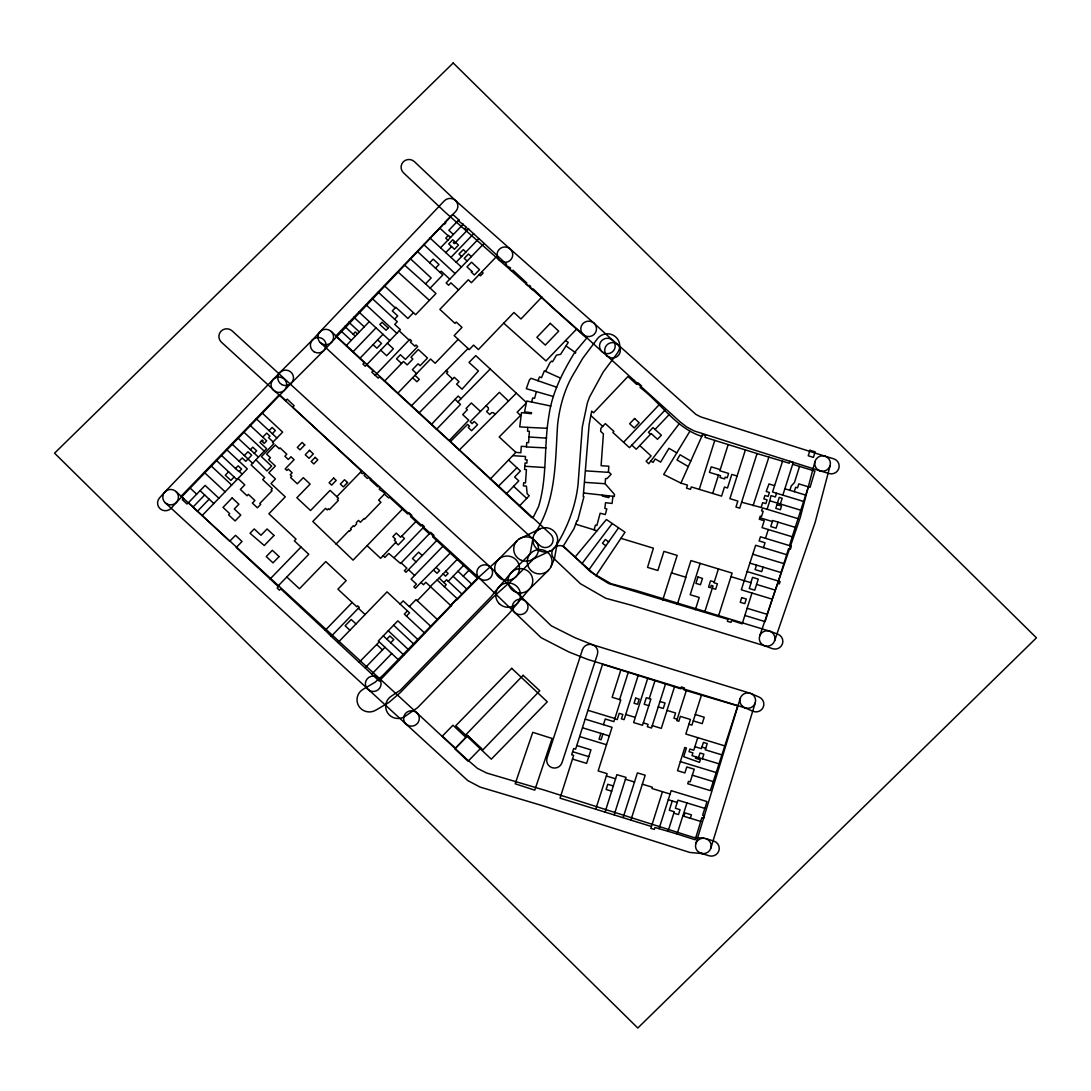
<?xml version="1.0" encoding="UTF-8"?>
<svg xmlns="http://www.w3.org/2000/svg" width="1091" height="1091" viewBox="0 0 1091 1091"><rect width="100%" height="100%" fill="white"/><g stroke="black" fill="none" stroke-linecap="round" stroke-linejoin="round"><path stroke-width="1.5" d="M547.368 428.299L527.799 427.372L527.539 431.19L529.38 431.313L528.999 437L528.59 442.673L526.735 442.537L526.448 446.955L545.936 447.91M527.799 427.372L519.739 426.854L521.498 412.657L531.372 413.707L531.481 412.684L524.539 411.948L526.421 402.524L516.316 393.155L508.474 401.065L499.337 392.337L470.153 421.808L472.062 423.635L474.203 421.453L477.558 424.672L471.571 430.713L468.216 427.495L469.525 426.186L467.603 424.358L450.256 441.76L531.685 517.611L533.24 517.298L538.504 506.701C547.546 477.694 543.645 445.578 548.991 415.344C552.114 392.31 563.351 371.035 574.562 352.638L575.503 352.898L575.243 351.725L586.658 338.196L552.619 307.73L533.294 288.965L532.176 289.606L530.226 287.819C531.808 286.81 529.04 284.287 528.139 285.883L526.189 284.083L526.776 282.937L513.029 270.241L511.774 271.004L509.865 269.245L510.574 267.977L505.938 265.358L506.538 264.24L478.881 238.506L456.174 262.208L430.045 238.043L335.742 336.083L364.285 362.703L362.948 364.094L365.253 366.249L400.383 329.632L394.724 324.395L397.288 321.695L372.072 298.361M519.316 506.101L529.244 495.75L527.144 493.8L526.435 486.122L523.421 485.918L523.653 482.767L525.494 482.89L526.435 469.607L524.58 469.485L525.044 462.993L526.871 463.13L527.117 459.856L525.262 459.72L525.494 456.488L512.729 455.643L490.282 479.031M751.985 593.04L742.18 623.834L731.597 620.452L730.984 622.388L727.356 621.311L727.956 619.347L608.642 583.521L595.945 575.693L563.079 546.414L574.125 528.412L576.88 520.652L577.589 520.83L583.93 496.691L583.221 496.514L589.126 424.644L591.677 411.089L593.545 412.807L627.966 376.49L636.694 384.441L638.167 382.9L641.549 385.982L640.09 387.51C661.064 403.029 676.093 428.327 701.813 436.359L702.372 434.504L705.604 435.527L704.991 437.341L757.059 453.556L789.216 463.225L789.843 461.343L793.266 462.407L782.833 495.15L772.551 492.014L774.569 485.645L768.991 483.954L766.196 491.495L769.4 492.477L768.146 496.432L764.941 495.45L763.836 498.887L767.068 499.855L765.868 503.619L762.65 502.637L761.136 507.465L741.621 502.215M584.053 493.05L614.315 496.46L614.478 494.428L605.137 483.736L605.519 478.513L607.019 478.608L611.137 474.244L609.146 472.403L585.567 470.835M608.383 472.376L608.833 466.212L601.1 465.693L603.405 433.877L600.65 431.34L600.855 428.34L605.341 423.608L613.865 431.381L612.856 432.445L629.452 447.651L664.992 410.175M602.477 495.123L602.368 496.078L608.86 497.66L609.078 495.873M612.924 496.296L612.078 503.442L605.532 502.706L604.85 508.447L606.814 508.924L605.287 514.557L600.145 513.247L596.859 525.467L595.413 525.098L594.145 529.858M533.022 537.958L530.321 552.864L528.576 556.301A12.41 12.178 -4.6 0 0 539.09 573.893A12.41 12.178 -4.6 0 0 551.228 557.269A12.41 12.178 -4.6 0 0 530.881 553.151L511.611 572.23M557.515 541.763L554.392 558.947L550.764 567.129M526.421 402.524L526.735 401.011L550.86 406.043M814.95 461.616L800.18 517.761L759.677 636.026M830.169 465.434L815.154 522.384L774.569 640.908M536.39 391.614L534.59 398.351L532.735 397.874L531.631 402.02M662.455 791.711L650.836 828.396L654.368 829.392L654.941 827.469L677.088 833.988L686.962 802.949L704.922 808.417L706.968 801.558L671.156 790.661L659.073 828.628M651.409 826.473L560.038 798.162L573.661 755.354L571.684 754.781L572.625 751.713L573.689 748.549L575.625 749.176L602.546 664.269L680.716 688.762L681.357 686.907L684.439 687.957L683.771 689.785L686.294 690.63L737.721 705.877L710.35 790.62L687.725 783.733L688.489 781.361L690.194 781.879L694.244 769.21L686.798 766.946L684.889 772.933L677.511 770.696L684.793 747.485L686.43 747.976L683.662 756.677L699.508 762.364L700.354 759.745L695.431 758.231L695.894 756.813L719.201 763.905M718.342 616.47L732.102 573.089L718.41 568.929L714.019 582.785L717.401 583.794L715.655 589.276L712.287 588.24L704.609 612.392M704.8 808.376L702.631 815.277L704.459 815.823L703.736 818.155L701.881 817.595L695.158 839.756L677.088 833.988M778.388 581.053L780.12 581.598L779.301 583.917L777.61 583.358L772.237 599.177L741.335 589.808L747.13 571.575L778.388 581.053L788.548 548.705L790.375 549.264L791.343 546.155L789.516 545.609L792.202 536.786L808.363 486.791L810.067 487.295L814.936 471.094L792.612 464.316M605.096 812.059L616.879 774.665L626.016 777.392L614.219 814.772M695.813 843.725L740.23 698.376M772.237 599.177L765.105 621.611L744.798 615.447M710.855 848.13L755.272 702.781M720.251 469.594L719.883 470.78L728.583 473.439L727.206 477.776L725.201 477.162L724.629 478.922L720.005 477.517L720.565 475.744L709.45 472.376L711.223 466.866L720.251 469.594L728.188 444.582M620.861 669.969L612.146 697.299L620.779 699.931L613.878 721.628L605.246 718.996L603.446 724.683M712.287 588.24L713.009 585.894L711.25 585.376L710.514 587.708L708.55 587.108L710.568 580.807L714.278 581.912M778.033 522.139L776.096 528.18L770.751 526.558L772.66 520.502L795.23 527.348M792.202 536.786L762.036 527.635L764.218 520.748L759.281 519.261L760.263 516.152L761.518 516.534L763.168 511.297L761.6 510.82L762.527 507.888L798.135 518.702M668.033 831.369L673.829 813.15L678.507 814.582L680.048 809.686L675.37 808.267L677.947 800.194L686.962 802.949M750.853 582.689L752.558 577.357L758.259 579.103L754.754 590.19L749.272 588.526L751.113 582.785L730.984 576.662M585.362 719.174L612.065 727.315L598.141 770.928L607.114 773.655L595.795 809.045M753.076 505.719L768.896 457.061M701.404 695.294L691.912 725.133L688.926 724.233L685.816 734.025L725.188 746.012M747.13 571.575L755.654 545.282L786.652 554.692M767.096 509.279L769.769 500.783L800.726 510.193M763.495 547.655L765.036 542.745L759.104 540.945L760.454 536.786L789.516 545.609M780.365 504.015L782.192 498.273L779.233 497.36L777.419 503.115M702.386 758.79L703.859 754.126L700.04 752.967L698.554 757.618M763.127 567.129L761.709 571.629L755.081 569.611L756.513 565.124L781.115 572.584M789.884 490.295L791.261 485.945L794.439 482.577L799.539 466.443M602.9 733.998L600.868 733.37L599.041 739.125L601.073 739.739L602.9 733.998L609.31 735.948M619.593 699.576L628.293 672.247M662.769 599.927L671.36 572.843L685.898 577.262L677.306 604.387M671.592 572.925L677.156 555.401L663.928 551.378L657.859 570.511L647.536 567.388L653.4 548.187L620.929 538.327L595.945 575.693M689.867 431.259L663.683 474.476L680.907 483.122L687.466 485.113L686.525 488.141L690.508 489.341L691.285 486.941L699.263 489.354L714.782 440.409M685.68 577.194L690.944 560.583L718.41 568.929M712.682 493.446L718.492 475.117M648.79 705.686L650.891 699.086L646.322 697.695L644.222 704.281L648.79 705.686L642.544 725.27L633.639 722.556L647.727 678.302M700.163 563.379L690.208 594.745L699.236 597.473L695.376 609.678M643.308 722.897L648.054 724.342L647.304 726.715L651.518 727.997L665.578 683.812M745.398 449.887L729.906 498.669L737.843 501.083L735.961 507.042L739.725 508.174L757.059 453.556M674.552 686.675L661.296 728.379L652.282 725.624M688.926 724.233L690.426 719.474L680.348 716.392L678.807 721.26L676.734 720.619L686.294 690.63M782.602 461.125L774.569 485.645M697.749 737.652L693.753 750.213L689.867 749.04L689.035 751.672L692.908 752.858L692.035 755.64L695.894 756.813M765.487 538.299L768.269 529.53M683.921 816.313L685.012 812.89L691.408 814.841L690.317 818.25L682.816 815.959M614.751 718.819L617.206 719.569L619.211 713.35L622.838 714.455L621.42 718.846L624.107 719.637L638.235 675.288M649.254 698.581L655.009 680.593M623.152 817.486L637.417 772.878L645.204 775.237L630.953 819.859M677.238 802.458L672.261 800.944L669.301 810.245L674.279 811.759L673.829 813.15M776.574 493.241L775.387 496.95L771.037 495.614L769.769 500.783M722.283 754.999L705.236 749.803L707.227 743.585L703.409 742.412L701.404 748.644L694.885 746.653M784.852 488.768L794.275 491.632L795.666 487.282L797.548 487.841L798.803 483.886L808.363 486.791M572.543 759.104L586.617 763.373L590.967 749.858L576.812 745.535M537.958 380.732L539.54 376.9L541.531 377.677L544.354 370.831L560.488 378.1M680.907 483.122L701.813 436.359M545.486 371.363L550.014 362.703L551.5 361.148L552.578 361.735L556.451 355.175L560.651 354.261L568.234 342.41L565.547 340.542L545.977 360.93L503.715 323.154L478.39 349.556L473.576 345.097L469.266 349.597L454.142 335.605L462.011 327.395L456.243 322.063L455.002 323.372L439.864 309.367L468.271 279.773L471.407 282.678L497.223 255.812M534.59 533.69C556.396 501.833 555.183 461.616 557.596 424.794C559.642 406.234 564.797 387.864 574.78 371.922L582.73 358.339L597.404 338.742A12.41 12.178 -4.6 0 1 614.751 336.164A12.41 12.178 -4.6 0 1 617.315 353.198L603.2 372.045L589.508 397.097L587.381 402.824L582.308 426.963L578.066 484.363C575.625 506.265 567.579 527.389 555.946 546.032M431.354 424.535L436.455 429.418L460.511 404.393L455.042 399.333L431.354 424.535L379.586 376.709L378.236 378.1L371.813 372.208L373.149 370.79L366.576 364.844M620.929 538.327L625.02 532.217L606.419 519.521L574.807 557.365M589.085 569.557L618.461 528.003M455.602 242.393L458.493 245.066L454.47 249.253L448.715 243.934L452.738 239.734L454.47 241.329L453.27 242.584L454.415 243.648L468.585 228.892L468.053 228.374L466.812 230.146L464.902 228.455L466.593 227.364L458.534 220.873L459.243 220.232L452.71 214.368M582.008 563.583L611.915 523.953M631.825 445.155L636.285 449.233L639.749 445.578L651.109 455.943L646.09 461.261L648.763 463.716L679.338 423.581M498.423 587.599L491.086 596.75L400.411 690.139L391.683 695.922A12.41 12.178 -4.6 0 0 387.469 712.655A12.41 12.178 -4.6 0 0 404.488 716.746L417.717 707.568L509.415 613.128L517.898 602.641M498.56 587.435L511.815 572.025M517.761 602.805L528.971 589.576M367.067 545.664L380.623 558.319L383.091 555.755L384.891 557.406L388.751 553.437L400.574 563.501L430.686 532.367L433.932 535.313L432.568 536.758L477.872 578.625L456.584 600.145L455.983 599.586L451.36 604.469L451.947 605L379.218 681.07L331.228 636.326L359.239 607.346L357.589 605.819L356.73 606.719L352.175 602.477L325.227 630.325L280.714 588.84L279.419 590.176L277.182 588.09L278.464 586.753L236.256 547.464L242.025 541.504L235.533 535.313L229.696 541.231L188.538 502.842L186.97 503.947L182.306 499.692L183.588 498.369L181.188 496.16L279.405 394.601L285.76 400.615L287.192 399.156L294.161 405.743L292.729 407.216L361.544 471.135L336.819 496.678M164.727 492.096L159.504 497.946A7.855 7.719 -4.6 0 0 160.213 508.829A7.855 7.719 -4.6 0 0 171.301 508.106L176.524 502.242M650.522 434.232L651.177 433.522L657.478 439.291L661.364 435.214L652.991 427.549L648.449 432.322L650.522 434.232L639.749 445.578M312.408 340.024L319.922 331.855M324.054 350.347L331.569 342.179M394.574 319.186L397.71 315.926L392.296 310.921L395.801 307.253L407.911 318.463L413.448 312.694M394.233 557.583L424.249 526.558L422.094 524.553L420.731 525.971L410.571 516.629L411.798 515.32L408.811 512.593L407.584 513.902L389.364 497.141L388.614 497.905L384.441 494.087L378.618 500.114L380.923 502.283L364.749 519.002L364.135 518.43L360.439 522.248L358.462 520.407L356.402 522.548L356.512 524.103L354.139 526.53L353.307 525.767L350.497 528.644L351.316 529.421L349.652 531.14L349.106 530.608L335.973 544.177M430.045 238.043L443.805 223.628L444.869 223.914L445.81 222.769L444.937 222.196L451.879 215.227M484.009 243.47L446.137 282.924L448.633 285.242L450.924 282.869L458.547 289.92M437.532 619.633L416.039 599.586L409.248 606.582L403.152 600.882L400.083 604.046M440.055 272.423L441.214 271.195L449.751 279.132M623.588 442.278L659.032 404.884M655.05 429.445L669.356 414.362M346.161 345.697L369.276 321.6L389.828 340.637M541.913 296.984L520.98 318.995L513.956 312.49L503.715 323.154M450.597 237.347L448.469 235.37L445.755 238.179L447.896 240.156L463.334 224.105M455.042 399.333L458.179 396.047L461.043 398.692L490.227 369.017L516.316 393.155M458.806 219.891L448.851 230.283L453.365 234.456M344.661 326.332L353.129 334.16L355.271 331.923L357.453 333.941M254.244 453.27L256.644 450.788L252.771 447.174L250.371 449.656L237.783 437.927M359.771 358.489L382.996 334.31M375.222 375.345L409.834 339.287L411.566 340.883L410.393 342.069L414.853 346.202L416.012 345.001L417.73 346.597L405.457 359.389L400.424 354.725L396.51 358.803L401.543 363.467L403.465 361.462L407.202 364.912L412.875 358.994L410.952 357.207L418.344 349.515L427.508 358.012L420.117 365.69L418.071 363.794L412.398 369.713L416.585 373.613L430.59 359.034L435.159 363.276L458.179 339.342M397.71 393.292L416.585 373.613M512.729 455.643L515.852 452.383L520.83 452.751L521.28 446.301L526.448 446.628M498.219 486.436L516.943 467.753L520.434 470.971L514.625 477.026L518.798 480.872L506.265 493.923M440.573 247.766L447.896 240.156M429.663 262.795L433.182 259.126L438.991 264.513L435.473 268.181L417.43 251.462M445.796 252.607L451.579 246.593M352.843 351.998L376.027 327.846M404.366 264.922L425.531 283.851L431.177 277.987L410.298 258.649M450.951 257.381L473.658 233.747L478.813 238.574M430.154 288.133L442.81 274.973L435.473 268.181M384.373 285.747L415.616 314.699L435.977 293.52L425.531 283.851M384.468 381.223L401.543 363.467M457.893 401.979L461.043 398.692M437.191 580.03L444.337 586.685L446.233 584.708L439.114 578.066L430.277 586.467L425.817 582.294L423.444 584.762L420.99 582.458L415.412 588.254L413.857 586.794L416.435 584.135L411.075 579.13L442.96 546.196M164.932 491.877L273.159 379.45M320.045 331.719L444.31 200.853A7.855 7.719 -4.6 0 1 455.411 200.458L593.913 323.141M176.319 502.46L291.297 383.159M331.432 342.315L455.793 211.354A7.855 7.719 -4.6 0 0 455.411 200.458L414.389 161.632A7.855 7.719 -4.6 0 0 403.275 161.85A7.855 7.719 -4.6 0 0 403.465 172.76L444.787 211.845L583.371 334.61M226.478 449.465L239.052 461.193L242.175 457.947L245.789 461.302L251.694 455.233L247.971 451.756L244.316 455.52L231.892 443.928M269.027 430.645L272.109 427.454L275.382 430.522L272.3 433.7L256.153 418.617M250.371 449.656L258.39 457.143L266.613 448.633L259.931 442.414L262.222 440.028L263.122 440.873L262.372 441.65L264.24 443.382L266.695 440.832L249.88 425.149M202.053 515.648L247.316 468.898L239.052 461.193M258.39 457.143L251.107 464.957L264.649 477.599L262.713 479.617L272.314 488.577L271.086 489.832L272.082 490.759L259.767 503.51L260.708 504.397L257.394 507.792L252.376 503.087L254.912 500.483L248.407 494.387L247.111 495.764L240.347 489.45L244.779 484.854L238.002 478.513M277.878 586.208L308.767 554.296L294.338 540.836L296.029 539.104L268.891 513.766L285.269 496.855L271.004 483.531L275.437 478.922L268.836 472.758L275.368 466.021L268.563 459.679L270.459 457.729L266.572 454.088L275.341 445.033L279.241 448.687L280.005 447.869L286.797 454.211L284.86 456.229L288.338 459.475L290.983 456.747L294.12 459.679L285.187 468.885L286.851 470.439L288.188 469.062L292.17 472.771L290.261 474.749L291.788 476.167L290.547 477.463L297.311 483.79L303.284 477.667L310.117 484.077L296.861 497.755L310.553 510.533L330.068 490.377L338.51 498.26L337.31 499.487L338.346 500.442L329.427 509.633L328.405 508.679L327.205 509.92L325.513 508.338L312.817 521.471L353.061 560.133L402.415 509.142M406.425 616.074L409.548 612.869L407.434 610.905L404.325 614.11L424.631 633.066M359.212 662.196L379.232 641.903L398.788 660.15M443.901 582.539L446.614 579.757L448.237 581.271L463.757 565.22M365.185 667.774L385.014 647.277M188.388 502.733L205.135 485.413L218.896 498.246M193.052 507.042L204.699 494.987L213.795 503.496M262.754 437.177L266.709 433.086L269.968 436.1L268.522 437.627L273.132 441.91L282.637 432.118L261.935 412.78M235.506 468.516L238.124 465.83L241.616 469.103L239.297 471.448L237.674 470.535L221.337 455.274M197.43 511.256L209.158 499.146M270.118 578.966L301.021 547.055M383.091 555.755L396.142 541.941L394.328 540.277L395.474 539.09L392.855 536.636L396.251 533.09L400.683 537.222L415.903 521.525M338.005 642.544L387.046 591.868L407.434 610.905M401.174 562.874L406.848 568.166L404.379 570.716L406.029 572.257L436.714 540.55M420.99 582.458L450.378 552.919M417.226 600.677L430.659 586.808L451.101 605.9M439.114 578.066L457.429 559.151M418.248 639.899L397.833 620.847L378.291 641.017L379.232 641.903M457.947 571.248L463.239 576.198L468.98 570.252M371.84 674.074L391.71 653.55M228.592 471.803L225.278 475.212L230.842 480.408L234.156 476.999L236.938 479.604M565.547 340.542L576.594 329.155M386.814 639.162L389.896 635.971L393.796 639.612L390.714 642.776L383.282 635.862M273.214 379.409L279.978 372.481M418.821 413.175L454.292 377.295L459.011 381.673L456.611 384.155L462.066 389.201L478.417 370.954L469.007 362.444L475.758 355.625L490.227 369.017M411.266 405.947L468.066 348.479M459.216 450.119L508.474 401.065M526.353 402.947L517.148 412.193L520.543 415.439L499.201 436.973L515.852 452.383M498.232 559.683L517.27 540.536M515.948 576.675L534.985 557.528M280.032 372.426L312.626 339.792M291.242 383.214L323.836 350.579M273.132 441.91L272.573 442.469L273.868 443.669L261.39 456.638L271.591 466.116L266.927 470.957L256.017 459.897M529.19 589.358L548.459 570.293M498.546 559.383L475.308 580.289L383.186 675.029L375.059 682.27L363.18 689.253A12.41 12.178 -4.6 0 0 358.666 705.904A12.41 12.178 -4.6 0 0 375.618 710.282L388.928 702.454L400.492 692.417L492.927 597.391L515.634 576.975M384.441 494.087L384.741 492.996L379.259 489.327L379.982 487.527L378.4 486.095L377.718 486.791L370.04 479.74L370.695 479.017L369.14 477.599L367.353 478.404L364.135 475.458L365.035 474.517L363.548 473.139L362.157 473.644L360.548 472.158M325.227 630.325L331.228 636.326M518.961 539.104L540.181 528.767M533.294 558.947L550.355 550.955M528.999 437L546.618 438.132M524.812 466.252L544.614 467.534M584.776 482.358L605.137 483.736M703.94 838.229L693.835 837.506L544.804 790.239L486.695 773.042L477.463 768.378L465.871 758.422L416.885 712.873M702.74 853.626L689.867 852.466L540.018 804.953L480.108 787.088L467.821 780.624L406.016 724.042M553.41 396.51L526.298 388.71L529.394 380.023L531.017 378.304L556.71 387.25M824.864 456.147L833.647 458.779A7.855 7.719 -4.6 0 1 838.843 468.407A7.855 7.719 -4.6 0 1 829.024 473.535L820.241 470.903M606.364 776.001L615.569 778.769M613.319 785.943L607.769 784.279L606.119 789.475L611.724 791.18M747.13 608.287L767.314 614.383M625.416 779.26L634.498 782.002M794.275 491.632L805.772 495.123M737.093 476.017L731.816 474.421L727.506 487.991L724.451 487.05L721.574 496.146L699.263 489.354M782.833 495.15L803.617 501.465M759.772 517.72L772.346 521.525M753.076 554.296L783.911 563.652M756.554 584.435L775.278 590.108M695.294 714.51L704.24 717.237L702.209 723.619L693.249 720.892M658.241 706.913L663.287 708.441L665.019 703.027L659.96 701.486M666.996 710.391L675.602 713.009L673.938 718.246L677.184 719.228M582.717 727.847L600.868 733.37M680.293 761.613L716.282 772.564M579.689 736.575L606.514 744.73M642.34 784.184L652.391 787.238L651.995 788.52L670.065 794.016M668.278 799.73L672.261 800.944M690.317 818.25L700.681 821.4M749.981 563.133L756.513 565.124M769.469 631.103L635.944 590.436L610.974 583.671L590.722 571.984L565.111 547.709A7.855 7.719 -4.6 0 0 554.01 547.927A7.855 7.719 -4.6 0 0 554.187 558.837L580.467 583.74L605.764 598.277L631.362 605.205L764.777 645.845M625.757 714.496L635.289 717.401M588.117 710.35L614.874 718.505M701.908 747.076L705.741 748.235M692.335 775.21L713.378 781.62M572.625 751.713L588.785 756.649M750.117 693.221L592.604 644.754L574.943 637.717L551.228 625.784L490.118 566.925M745.385 707.95L587.558 659.373L568.684 651.886L541.109 637.676L514.679 612.446M705.7 838.57L713.787 841.052A7.855 7.719 -4.6 0 1 718.901 850.721A7.855 7.719 -4.6 0 1 709.055 855.78L700.967 853.285M575.83 524.212L597.036 530.758M824.987 456.174L700.845 416.939L695.935 414.43L618.052 344.77M820.132 470.876L694.135 430.931L686.812 427.045L680.307 422.026L633.789 380.077M769.891 631.253L777.788 634.157A7.855 7.719 -4.6 0 1 782.37 644.085A7.855 7.719 -4.6 0 1 772.237 648.6L764.341 645.695M750.949 693.521L759.227 697.135A7.855 7.719 -4.6 0 1 763.195 707.309A7.855 7.719 -4.6 0 1 752.817 711.237L744.553 707.636M688.312 466.553L676.979 459.952L680.088 454.783L690.794 461.029M650.795 461.07L653.1 462.407L655.2 458.956L660.614 462.107L668.974 448.306L676.775 452.86M566.202 346.065L575.653 352.72M605.9 545.786L602.45 543.291L605.355 539.472L608.655 541.886M612.406 340.051L617.642 344.401M602.314 351.888L607.428 356.157M348.738 322.131L359.348 331.95M422.913 527.976L429.336 533.799M633.776 380.063L607.032 355.802M436.536 429.336L449.069 440.682L468.735 420.199L462.707 414.607L467.371 409.766L466.034 408.525L471.339 403.002L480.449 411.416M468.475 229.028L473.658 233.747M416.803 712.791L176.006 491.536M406.111 724.138L165.246 502.801M593.995 323.222L612.733 340.324M583.29 334.542L601.987 351.616M590.845 415.548L602.696 426.376M490.064 566.87L232.124 330.873A7.855 7.719 -4.6 0 0 221.023 331.214A7.855 7.719 -4.6 0 0 221.337 342.11L479.344 578.189M467.125 261.049L464.248 258.39L468.462 253.985L471.353 256.658M461.657 256.535L458.997 254.067L463.293 249.621L465.925 252.062M373.054 344.674L376.9 348.22L381.495 343.433L377.65 339.874M439.591 227.91L448.087 235.751M481.813 271.85L483.136 273.077L480.545 275.764L479.235 274.55M397.901 271.877L429.39 300.352M378.195 292.129L395.215 307.88M399.183 330.873L409.084 340.037M365.921 304.675L396.838 333.314M358.816 311.931L369.276 321.6M387.373 343.188L393.374 348.752L386.678 355.721L380.664 350.17M353.784 317.154L364.258 326.85M412.616 377.759L416.939 381.755L419.271 379.313L414.962 375.304M340.665 330.668L351.207 340.419M331.132 331.391L550.423 534.031A7.855 7.719 -4.6 0 1 551.2 544.914A7.855 7.719 -4.6 0 1 540.113 545.705L320.345 342.642M456.174 262.208L461.384 267.036M423.608 244.411L455.097 273.582M452.615 379L446.505 373.313L447.842 371.922L446.328 370.49M508.57 459.979L516.943 467.753M353.129 334.16L355.298 336.178M513.602 486.259L526.694 498.41M479.29 578.135L514.652 612.406M445.714 571.234L448.115 573.471L445.537 576.143L443.137 573.907M401.829 536.049L404.461 538.504L398.229 544.927L395.61 542.472M433.659 570.184L437.014 573.307L439.618 570.634L436.264 567.497M239.297 471.448L242.202 474.162M211.027 465.802L231.66 485.045M204.331 472.43L225.114 491.796M349.925 630.216L345.138 625.757L351.207 619.483L355.993 623.957M463.239 576.198L472.021 584.394M453.065 576.28L467.003 589.29M422.217 555.51L418.63 552.169L412.48 558.537L416.066 561.879M448.237 581.271L462.134 594.254M444.337 586.685L457.593 599.068M272.3 433.7L276.909 438.009M408.498 569.707L414.648 575.434M243.634 431.913L264.199 451.129M409.411 606.419L430.822 626.398M252.676 463.334L244.316 455.52M393.606 625.198L413.98 644.222M216.345 460.375L234.156 476.999M388.246 630.748L408.743 649.895M352.175 602.477L337.91 589.167L346.188 580.644L325.759 561.579L299.439 588.772L286.797 576.975M358.353 608.246L365.103 614.547M390.714 642.776L403.779 654.995M376.722 644.508L382.491 649.895M200.062 490.664L204.699 494.987M189.711 487.677L196.666 494.168M495.232 414.416L493.405 412.671L491.523 412.698L489.723 414.512L486.559 411.498L488.373 409.67L488.345 407.829L486.122 405.702M776.983 504.615L775.81 508.351L780.392 509.742L781.551 506.019L776.983 504.615M635.698 698.131L634.076 703.231L637.553 704.295L639.176 699.181L635.698 698.131M697.926 577.003L695.908 583.371L700.477 584.749L702.509 578.394L697.926 577.003M741.716 597.609L740.23 602.273L744.812 603.637L746.285 598.986L741.716 597.609M809.972 450.283L808.226 455.779L813.409 457.361L815.168 451.865L809.972 450.283M582.444 649.677L547.055 758.013A7.855 7.719 -4.6 0 0 552.128 767.709A7.855 7.719 -4.6 0 0 562.001 762.691L597.404 654.355A7.855 7.719 -4.6 0 0 592.318 644.658A7.855 7.719 -4.6 0 0 582.444 649.677M552.114 738.471L534.767 790.184L515.17 783.788L532.763 732.32L552.114 738.471M511.706 668.333L455.752 725.733L491.305 759.159L547.287 701.799L511.706 668.333M471.871 271.4L471.244 272.068L474.394 274.973L479.535 269.627L471.517 262.195L466.989 266.9L471.871 271.4M634.607 418.521L629.643 423.758L634.212 427.958L639.203 422.735L634.607 418.521M388.219 328.023L386.064 330.259L379.818 324.477L381.986 322.24L388.219 328.023M550.287 323.345L536.881 337.324L545.295 345.097L558.701 331.132L550.287 323.345M232.124 497.919L223 507.383L229.737 513.67L228.578 514.87L235.097 520.952L240.784 515.061L234.279 508.992L238.888 504.233L232.124 497.919M309.517 450.324L305.248 454.742L309.053 458.329L313.335 453.911L309.517 450.324M347.538 482.522L343.324 486.9L340.337 484.09L344.551 479.74L347.538 482.522M523.121 675.302L466.212 734.407L482.877 749.872L539.786 690.767L523.121 675.302M304.757 444.91L299.97 449.86L297.325 447.392L302.125 442.455L304.757 444.91M315.176 457.374L311.18 461.493L313.813 463.948L317.795 459.829L315.176 457.374M274.018 535.449L264.267 545.527L250.03 533.254L254.217 528.944L260.981 535.258L267.077 528.971L274.018 535.449M333.669 478.049L329.114 482.767L331.623 485.113L336.205 480.408L333.669 478.049M279.091 556.587L273.009 562.861L266.245 556.546L272.341 550.287L279.091 556.587M465.939 737.407L455.411 748.235L442.346 736.125L452.956 725.242L465.939 737.407M467.534 735.784L454.838 748.849L468.094 761.245L480.79 748.181L467.534 735.784M453.201 62.978L54.55 453.174L637.799 1028.022L1036.45 637.826L453.201 62.978M513.956 591.227A12.41 12.178 -4.6 0 0 532.79 581.026A12.41 12.178 -4.6 0 0 514.434 570.129A12.41 12.178 -4.6 0 0 513.956 591.227M500.619 578.585A12.41 12.178 -4.6 0 0 519.48 568.452A12.41 12.178 -4.6 0 0 501.164 557.501A12.41 12.178 -4.6 0 0 500.619 578.585M481.022 579.362A7.855 7.719 -4.6 0 0 492.546 572.243A7.855 7.719 -4.6 0 0 480.531 565.997A7.855 7.719 -4.6 0 0 481.022 579.362M539.39 550.614A12.41 12.178 -4.6 0 0 557.665 539.459A12.41 12.178 -4.6 0 0 538.749 529.517A12.41 12.178 -4.6 0 0 539.39 550.614M741.962 705.809A7.855 7.719 -4.6 0 0 755.245 702.89A7.855 7.719 -4.6 0 0 746.053 693.058A7.855 7.719 -4.6 0 0 741.962 705.809M698.895 852.303A7.855 7.719 -4.6 0 0 711.168 846.493A7.855 7.719 -4.6 0 0 699.945 838.979A7.855 7.719 -4.6 0 0 698.895 852.303M322.159 343.897A7.855 7.719 -4.6 0 0 333.587 336.614A7.855 7.719 -4.6 0 0 321.49 330.546A7.855 7.719 -4.6 0 0 322.159 343.897M603.65 352.788A7.855 7.719 -4.6 0 0 615.215 345.697A7.855 7.719 -4.6 0 0 603.214 339.424A7.855 7.719 -4.6 0 0 603.65 352.788M609.146 357.248A7.855 7.719 -4.6 0 0 620.37 349.652A7.855 7.719 -4.6 0 0 608.096 343.938A7.855 7.719 -4.6 0 0 609.146 357.248M761.341 643.717A7.855 7.719 -4.6 0 0 774.61 640.758A7.855 7.719 -4.6 0 0 765.405 630.953A7.855 7.719 -4.6 0 0 761.341 643.717M501.315 261.554A7.855 7.719 -4.6 0 0 512.743 254.271A7.855 7.719 -4.6 0 0 500.633 248.216A7.855 7.719 -4.6 0 0 501.315 261.554M585.062 335.755A7.855 7.719 -4.6 0 0 596.491 328.473A7.855 7.719 -4.6 0 0 584.381 322.404A7.855 7.719 -4.6 0 0 585.062 335.755M167.141 504.097A7.855 7.719 -4.6 0 0 178.46 496.65A7.855 7.719 -4.6 0 0 166.268 490.759A7.855 7.719 -4.6 0 0 167.141 504.097M819.177 470.494A7.855 7.719 -4.6 0 0 830.387 462.898A7.855 7.719 -4.6 0 0 818.114 457.184A7.855 7.719 -4.6 0 0 819.177 470.494M369.508 690.576A7.855 7.719 -4.6 0 0 381.073 683.511A7.855 7.719 -4.6 0 0 369.085 677.225A7.855 7.719 -4.6 0 0 369.508 690.576M520.039 559.656A12.41 12.178 -4.6 0 0 538.531 548.868A12.41 12.178 -4.6 0 0 519.821 538.559A12.41 12.178 -4.6 0 0 520.039 559.656M499.269 603.637A12.41 12.178 -4.6 0 0 520.093 598.4A12.41 12.178 -4.6 0 0 505.119 583.317A12.41 12.178 -4.6 0 0 499.269 603.637M407.789 725.297A7.855 7.719 -4.6 0 0 419.299 718.151A7.855 7.719 -4.6 0 0 407.27 711.946A7.855 7.719 -4.6 0 0 407.789 725.297M275.123 391.533A7.855 7.719 -4.6 0 0 286.715 384.523A7.855 7.719 -4.6 0 0 274.755 378.182A7.855 7.719 -4.6 0 0 275.123 391.533M281.833 384.591A7.855 7.719 -4.6 0 0 293.493 377.663A7.855 7.719 -4.6 0 0 281.587 371.226A7.855 7.719 -4.6 0 0 281.833 384.591M314.358 351.916A7.855 7.719 -4.6 0 0 326.086 345.097A7.855 7.719 -4.6 0 0 314.249 338.551A7.855 7.719 -4.6 0 0 314.358 351.916M516.275 613.619A7.855 7.719 -4.6 0 0 528.017 606.841A7.855 7.719 -4.6 0 0 516.207 600.255A7.855 7.719 -4.6 0 0 516.275 613.619"/></g></svg>
